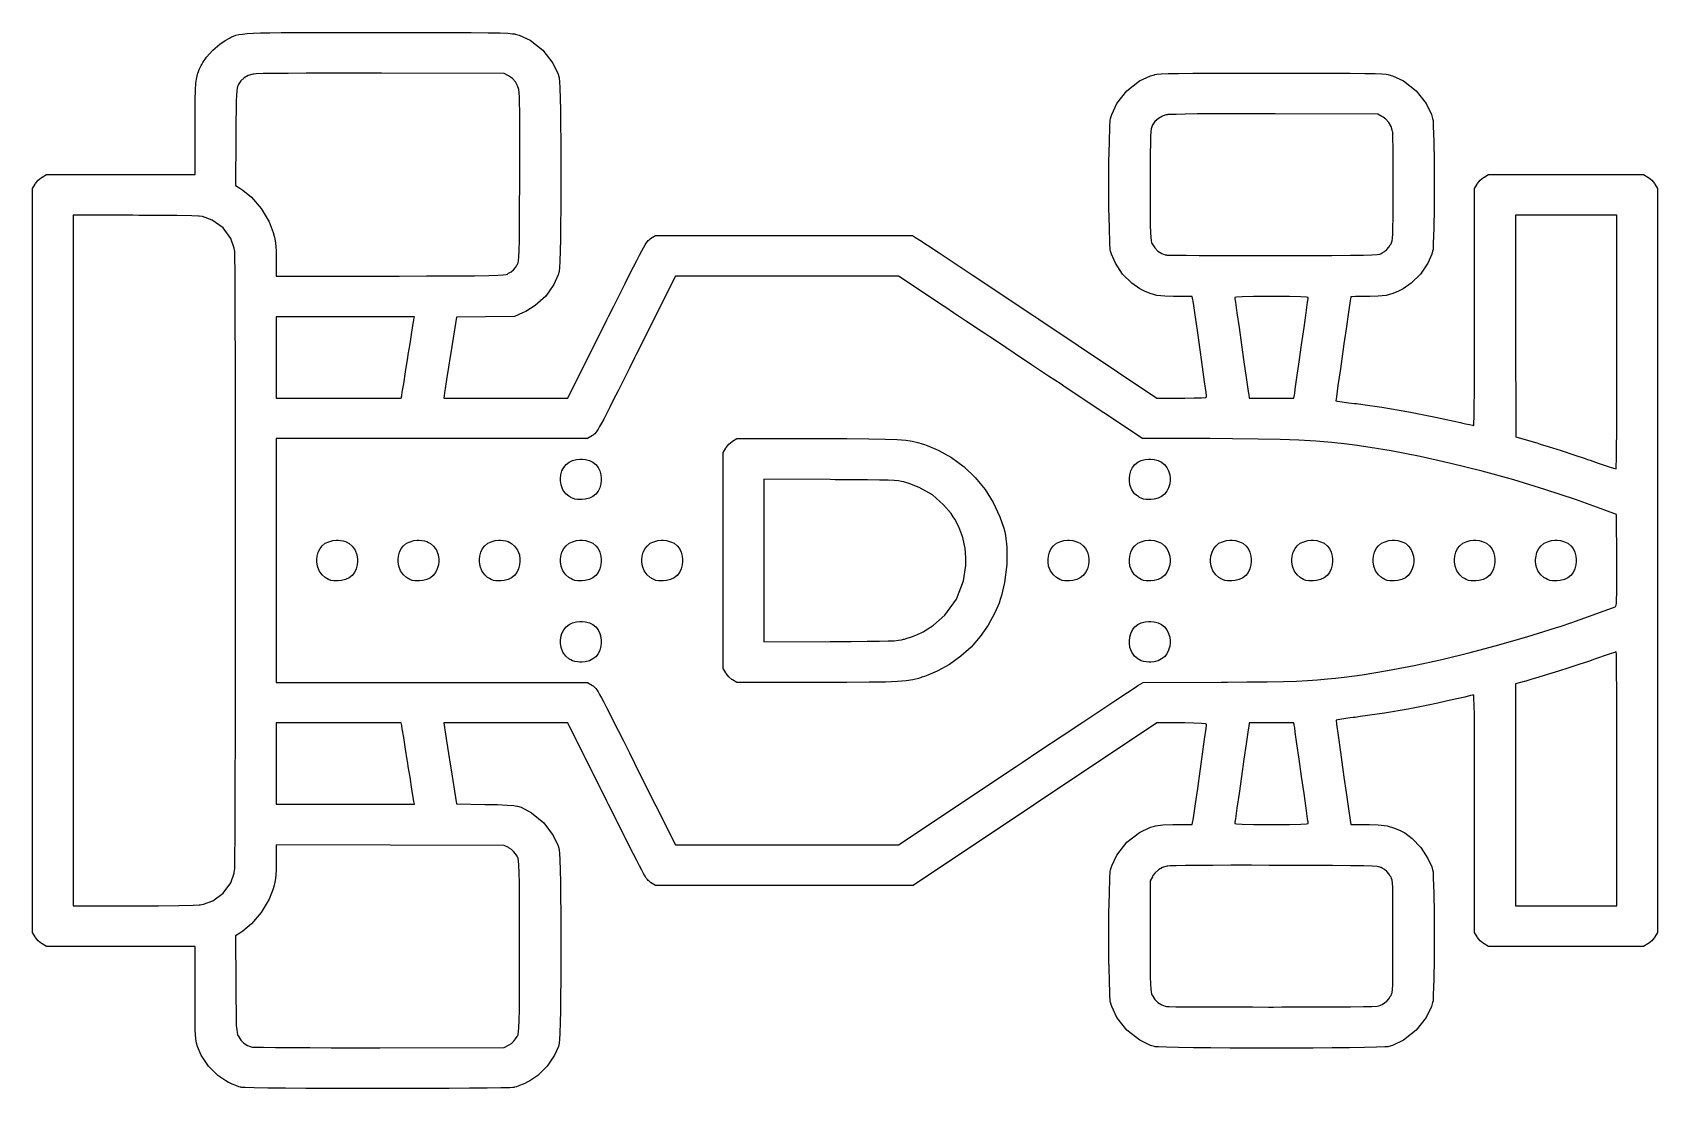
# Model space of a CAD drawing. Extents: x 0.9 to 14.7, y 3 to 12.
import ezdxf

# ---------------------------------------------------------------- set-up
doc = ezdxf.new("R2010")
doc.units = 0
doc.header["$MEASUREMENT"] = 0
doc.layers.get('0').update_dxf_attribs({"linetype": 'CONTINUOUS'})

msp = doc.modelspace()

# ---------------------------------------------------------------- linework, layer by layer
at = {"color": 0}
for points in [[(2.705, 2.99), (2.7, 2.991), (2.685, 2.996), (2.659, 3.006), (2.628, 3.019), (2.605, 3.029), (2.597, 3.033), (2.573, 3.045), (2.505, 3.092), (2.426, 3.17), (2.365, 3.263), (2.332, 3.339), (2.325, 3.365), (2.324, 3.37), (2.322, 3.384), (2.319, 3.407), (2.316, 3.438), (2.314, 3.48), (2.313, 3.535), (2.312, 3.605), (2.312, 3.694), (2.312, 3.776), (2.312, 3.804), (2.312, 4.189), (1.048, 4.189), (1.011, 4.211), (1.006, 4.214), (0.978, 4.237), (0.955, 4.265), (0.952, 4.27), (0.93, 4.307), (0.93, 10.634), (0.952, 10.671), (0.955, 10.676), (0.978, 10.704), (1.006, 10.727), (1.011, 10.73), (1.048, 10.752), (2.312, 10.752), (2.312, 11.137), (2.312, 11.173), (2.312, 11.279), (2.313, 11.389), (2.315, 11.471), (2.319, 11.532), (2.326, 11.578), (2.337, 11.616), (2.351, 11.651), (2.365, 11.679), (2.37, 11.689), (2.379, 11.705), (2.41, 11.75), (2.462, 11.81), (2.522, 11.863), (2.568, 11.894), (2.584, 11.902), (2.589, 11.905), (2.604, 11.913), (2.622, 11.923), (2.64, 11.931), (2.66, 11.938), (2.685, 11.943), (2.715, 11.948), (2.755, 11.952), (2.805, 11.955), (2.868, 11.957), (2.947, 11.959), (3.043, 11.96), (3.159, 11.96), (3.297, 11.961), (3.46, 11.961), (3.649, 11.961), (3.812, 11.961), (3.866, 11.961), (3.949, 11.961), (4.199, 11.961), (4.46, 11.96), (4.659, 11.96), (4.804, 11.959), (4.906, 11.957), (4.972, 11.954), (5.012, 11.951), (5.03, 11.949), (5.035, 11.947), (5.068, 11.939), (5.161, 11.895), (5.27, 11.81), (5.354, 11.701), (5.399, 11.608), (5.407, 11.576), (5.409, 11.569), (5.411, 11.546), (5.414, 11.486), (5.417, 11.402), (5.419, 11.297), (5.42, 11.175), (5.421, 11.041), (5.422, 10.899), (5.422, 10.752), (5.422, 10.605), (5.421, 10.463), (5.42, 10.329), (5.419, 10.207), (5.417, 10.102), (5.414, 10.018), (5.411, 9.958), (5.409, 9.935), (5.407, 9.928), (5.4, 9.899), (5.364, 9.817), (5.295, 9.719), (5.204, 9.638), (5.124, 9.589), (5.095, 9.577), (5.027, 9.547), (4.535, 9.539), (4.487, 9.236), (4.482, 9.206), (4.468, 9.116), (4.451, 9.011), (4.439, 8.933), (4.433, 8.899), (4.433, 8.893), (4.426, 8.852), (5.481, 8.852), (5.813, 9.517), (5.828, 9.546), (5.872, 9.634), (5.923, 9.737), (5.968, 9.826), (6.006, 9.902), (6.039, 9.967), (6.067, 10.021), (6.09, 10.066), (6.11, 10.103), (6.125, 10.131), (6.139, 10.154), (6.149, 10.17), (6.158, 10.183), (6.166, 10.192), (6.173, 10.198), (6.179, 10.203), (6.185, 10.207), (6.186, 10.208), (6.227, 10.234), (8.411, 10.234), (8.446, 10.213), (8.451, 10.21), (8.474, 10.195), (8.54, 10.152), (8.639, 10.087), (8.767, 10.002), (8.92, 9.9), (9.094, 9.784), (9.284, 9.657), (9.436, 9.556), (9.487, 9.522), (10.491, 8.852), (10.702, 8.852), (10.728, 8.852), (10.806, 8.853), (10.87, 8.855), (10.903, 8.858), (10.913, 8.862), (10.913, 8.863), (10.913, 8.873), (10.908, 8.9), (10.896, 8.99), (10.878, 9.117), (10.858, 9.262), (10.837, 9.408), (10.818, 9.54), (10.803, 9.638), (10.798, 9.675), (10.796, 9.687), (10.791, 9.716), (10.655, 9.716), (10.631, 9.716), (10.558, 9.718), (10.49, 9.725), (10.433, 9.741), (10.385, 9.762), (10.369, 9.769), (10.345, 9.781), (10.277, 9.828), (10.198, 9.906), (10.137, 9.999), (10.104, 10.075), (10.097, 10.101), (10.093, 10.117), (10.091, 10.169), (10.086, 10.3), (10.083, 10.472), (10.082, 10.666), (10.083, 10.859), (10.086, 11.032), (10.091, 11.162), (10.093, 11.214), (10.097, 11.23), (10.106, 11.263), (10.15, 11.356), (10.234, 11.465), (10.343, 11.549), (10.436, 11.593), (10.469, 11.602), (10.474, 11.603), (10.491, 11.606), (10.527, 11.609), (10.585, 11.611), (10.673, 11.613), (10.797, 11.614), (10.965, 11.615), (11.185, 11.615), (11.395, 11.615), (11.465, 11.615), (11.535, 11.615), (11.745, 11.615), (11.965, 11.615), (12.134, 11.614), (12.258, 11.613), (12.345, 11.611), (12.403, 11.609), (12.439, 11.606), (12.456, 11.603), (12.462, 11.602), (12.494, 11.593), (12.587, 11.549), (12.696, 11.465), (12.781, 11.356), (12.825, 11.263), (12.834, 11.23), (12.838, 11.214), (12.84, 11.163), (12.845, 11.033), (12.847, 10.86), (12.848, 10.666), (12.847, 10.471), (12.845, 10.298), (12.84, 10.168), (12.838, 10.117), (12.834, 10.101), (12.827, 10.075), (12.794, 9.999), (12.732, 9.906), (12.653, 9.828), (12.585, 9.781), (12.561, 9.769), (12.545, 9.762), (12.497, 9.741), (12.441, 9.725), (12.373, 9.718), (12.3, 9.716), (12.275, 9.716), (12.262, 9.716), (12.222, 9.716), (12.179, 9.715), (12.15, 9.714), (12.139, 9.713), (12.139, 9.713), (12.139, 9.713), (12.133, 9.678), (12.119, 9.582), (12.099, 9.442), (12.081, 9.314), (12.075, 9.271), (12.069, 9.228), (12.05, 9.1), (12.03, 8.959), (12.017, 8.864), (12.013, 8.829), (12.013, 8.829), (12.013, 8.828), (12.027, 8.826), (12.065, 8.821), (12.12, 8.813), (12.17, 8.807), (12.187, 8.805), (12.241, 8.798), (12.403, 8.774), (12.631, 8.735), (12.858, 8.691), (13.018, 8.657), (13.071, 8.644), (13.081, 8.642), (13.113, 8.634), (13.148, 8.626), (13.173, 8.621), (13.182, 8.619), (13.184, 8.619), (13.185, 8.619), (13.186, 8.638), (13.188, 8.694), (13.189, 8.784), (13.19, 8.903), (13.191, 9.051), (13.192, 9.222), (13.192, 9.415), (13.192, 9.574), (13.192, 9.627), (13.192, 10.634), (13.214, 10.671), (13.217, 10.676), (13.24, 10.704), (13.268, 10.727), (13.274, 10.73), (13.311, 10.752), (14.628, 10.752), (14.665, 10.73), (14.671, 10.727), (14.699, 10.704), (14.722, 10.676), (14.725, 10.671), (14.747, 10.634), (14.747, 4.307), (14.725, 4.27), (14.722, 4.265), (14.699, 4.237), (14.671, 4.214), (14.665, 4.211), (14.628, 4.189), (13.311, 4.189), (13.274, 4.211), (13.268, 4.214), (13.24, 4.237), (13.217, 4.265), (13.214, 4.27), (13.192, 4.307), (13.192, 5.319), (13.192, 5.393), (13.192, 5.616), (13.192, 5.849), (13.191, 6.026), (13.19, 6.155), (13.189, 6.242), (13.186, 6.296), (13.184, 6.322), (13.18, 6.328), (13.18, 6.328), (13.175, 6.326), (13.157, 6.322), (13.108, 6.31), (13.041, 6.295), (12.962, 6.277), (12.878, 6.259), (12.797, 6.242), (12.725, 6.227), (12.684, 6.218), (12.67, 6.216), (12.628, 6.208), (12.426, 6.173), (12.22, 6.143), (12.176, 6.137), (12.16, 6.135), (12.114, 6.129), (12.063, 6.122), (12.028, 6.117), (12.015, 6.114), (12.014, 6.114), (12.014, 6.113), (12.018, 6.078), (12.031, 5.982), (12.05, 5.841), (12.069, 5.713), (12.075, 5.67), (12.081, 5.627), (12.099, 5.499), (12.119, 5.358), (12.133, 5.263), (12.139, 5.227), (12.139, 5.227), (12.139, 5.227), (12.149, 5.226), (12.178, 5.226), (12.221, 5.225), (12.26, 5.225), (12.273, 5.225), (12.298, 5.225), (12.373, 5.223), (12.447, 5.214), (12.51, 5.196), (12.559, 5.175), (12.575, 5.166), (12.598, 5.155), (12.66, 5.108), (12.735, 5.03), (12.795, 4.938), (12.827, 4.865), (12.834, 4.84), (12.838, 4.824), (12.84, 4.773), (12.845, 4.642), (12.847, 4.47), (12.848, 4.275), (12.847, 4.081), (12.845, 3.908), (12.84, 3.778), (12.838, 3.727), (12.834, 3.711), (12.826, 3.678), (12.781, 3.586), (12.696, 3.477), (12.586, 3.391), (12.494, 3.347), (12.462, 3.338), (12.454, 3.336), (12.428, 3.335), (12.357, 3.332), (12.256, 3.329), (12.129, 3.327), (11.981, 3.326), (11.818, 3.324), (11.644, 3.324), (11.465, 3.324), (11.286, 3.324), (11.113, 3.324), (10.949, 3.326), (10.802, 3.327), (10.674, 3.329), (10.573, 3.332), (10.503, 3.335), (10.477, 3.336), (10.469, 3.338), (10.436, 3.347), (10.344, 3.391), (10.235, 3.477), (10.15, 3.586), (10.106, 3.678), (10.097, 3.711), (10.093, 3.727), (10.091, 3.779), (10.086, 3.909), (10.083, 4.082), (10.082, 4.275), (10.083, 4.469), (10.086, 4.641), (10.091, 4.772), (10.093, 4.824), (10.097, 4.84), (10.106, 4.873), (10.15, 4.966), (10.234, 5.075), (10.343, 5.159), (10.436, 5.203), (10.469, 5.211), (10.478, 5.214), (10.541, 5.222), (10.627, 5.225), (10.656, 5.225), (10.791, 5.225), (10.796, 5.253), (10.798, 5.265), (10.803, 5.302), (10.818, 5.401), (10.837, 5.532), (10.858, 5.679), (10.878, 5.824), (10.896, 5.951), (10.908, 6.041), (10.913, 6.068), (10.913, 6.078), (10.913, 6.079), (10.903, 6.083), (10.87, 6.086), (10.805, 6.088), (10.727, 6.089), (10.701, 6.089), (10.489, 6.089), (8.417, 4.707), (6.227, 4.707), (6.186, 4.733), (6.185, 4.734), (6.179, 4.738), (6.173, 4.743), (6.166, 4.749), (6.158, 4.758), (6.149, 4.77), (6.139, 4.787), (6.125, 4.81), (6.11, 4.838), (6.09, 4.875), (6.067, 4.92), (6.039, 4.974), (6.006, 5.039), (5.968, 5.115), (5.923, 5.204), (5.872, 5.307), (5.828, 5.395), (5.813, 5.424), (5.481, 6.089), (4.426, 6.089), (4.432, 6.052), (4.433, 6.047), (4.438, 6.013), (4.45, 5.936), (4.467, 5.831), (4.482, 5.739), (4.487, 5.709), (4.536, 5.402), (4.777, 5.397), (4.804, 5.397), (4.884, 5.395), (4.967, 5.391), (5.023, 5.387), (5.048, 5.383), (5.053, 5.382), (5.085, 5.372), (5.173, 5.325), (5.277, 5.239), (5.357, 5.133), (5.399, 5.044), (5.407, 5.013), (5.409, 5.006), (5.411, 4.983), (5.414, 4.923), (5.417, 4.839), (5.419, 4.734), (5.42, 4.612), (5.421, 4.478), (5.422, 4.336), (5.422, 4.189), (5.422, 4.042), (5.421, 3.9), (5.42, 3.766), (5.419, 3.644), (5.417, 3.539), (5.414, 3.455), (5.411, 3.395), (5.409, 3.372), (5.407, 3.365), (5.401, 3.339), (5.368, 3.263), (5.306, 3.171), (5.226, 3.092), (5.159, 3.045), (5.135, 3.034), (5.127, 3.03), (5.103, 3.019), (5.072, 3.006), (5.044, 2.995), (5.028, 2.991), (5.023, 2.99), (5.015, 2.988), (4.989, 2.987), (4.911, 2.986), (4.795, 2.984), (4.647, 2.983), (4.473, 2.982), (4.28, 2.981), (4.075, 2.981), (3.864, 2.981), (3.652, 2.981), (3.447, 2.981), (3.254, 2.982), (3.081, 2.983), (2.932, 2.984), (2.816, 2.986), (2.738, 2.988), (2.713, 2.988), (2.705, 2.99)], [(4.971, 9.909), (4.978, 9.913), (4.999, 9.925), (5.02, 9.942), (5.037, 9.962), (5.049, 9.981), (5.053, 9.988), (5.054, 9.991), (5.059, 10.001), (5.063, 10.019), (5.066, 10.052), (5.069, 10.107), (5.07, 10.192), (5.071, 10.318), (5.072, 10.491), (5.073, 10.663), (5.073, 10.72), (5.074, 10.796), (5.074, 11.023), (5.073, 11.251), (5.07, 11.4), (5.068, 11.458), (5.066, 11.466), (5.065, 11.476), (5.055, 11.506), (5.036, 11.541), (5.011, 11.569), (4.986, 11.587), (4.977, 11.592), (4.941, 11.611), (3.897, 11.614), (3.836, 11.614), (3.653, 11.614), (3.44, 11.614), (3.257, 11.614), (3.104, 11.613), (2.982, 11.612), (2.892, 11.611), (2.833, 11.609), (2.812, 11.608), (2.805, 11.607), (2.795, 11.605), (2.765, 11.595), (2.731, 11.576), (2.702, 11.549), (2.684, 11.524), (2.68, 11.515), (2.678, 11.512), (2.674, 11.503), (2.669, 11.488), (2.666, 11.465), (2.664, 11.429), (2.662, 11.377), (2.661, 11.303), (2.66, 11.203), (2.659, 11.104), (2.659, 11.071), (2.656, 10.661), (2.693, 10.638), (2.719, 10.621), (2.791, 10.56), (2.875, 10.463), (2.941, 10.35), (2.977, 10.26), (2.985, 10.23), (2.988, 10.22), (2.994, 10.19), (2.999, 10.148), (3.002, 10.095), (3.002, 10.043), (3.002, 10.025), (3.002, 9.888), (3.972, 9.89), (4.049, 9.89), (4.28, 9.891), (4.515, 9.892), (4.688, 9.893), (4.809, 9.895), (4.887, 9.897), (4.933, 9.9), (4.958, 9.904), (4.968, 9.907), (4.971, 9.909)], [(12.398, 10.082), (12.405, 10.086), (12.425, 10.098), (12.446, 10.115), (12.463, 10.135), (12.475, 10.154), (12.479, 10.16), (12.481, 10.163), (12.485, 10.173), (12.49, 10.188), (12.493, 10.212), (12.495, 10.249), (12.497, 10.304), (12.498, 10.383), (12.499, 10.491), (12.5, 10.597), (12.5, 10.633), (12.5, 10.68), (12.5, 10.823), (12.499, 10.97), (12.497, 11.07), (12.495, 11.112), (12.494, 11.12), (12.492, 11.13), (12.482, 11.161), (12.463, 11.195), (12.437, 11.224), (12.413, 11.242), (12.404, 11.247), (12.368, 11.266), (11.496, 11.268), (11.446, 11.269), (11.293, 11.269), (11.115, 11.269), (10.962, 11.269), (10.833, 11.268), (10.73, 11.267), (10.653, 11.265), (10.602, 11.264), (10.583, 11.263), (10.577, 11.261), (10.566, 11.26), (10.537, 11.25), (10.503, 11.231), (10.474, 11.204), (10.456, 11.179), (10.451, 11.17), (10.45, 11.167), (10.446, 11.158), (10.441, 11.142), (10.438, 11.117), (10.436, 11.078), (10.435, 11.018), (10.434, 10.934), (10.433, 10.818), (10.433, 10.704), (10.433, 10.666), (10.433, 10.629), (10.433, 10.518), (10.434, 10.404), (10.434, 10.32), (10.436, 10.26), (10.438, 10.219), (10.441, 10.193), (10.445, 10.176), (10.448, 10.168), (10.45, 10.165), (10.455, 10.155), (10.473, 10.129), (10.499, 10.102), (10.531, 10.082), (10.561, 10.071), (10.571, 10.069), (10.575, 10.068), (10.595, 10.068), (10.651, 10.067), (10.738, 10.066), (10.85, 10.065), (10.984, 10.064), (11.137, 10.064), (11.304, 10.064), (11.438, 10.064), (11.483, 10.064), (11.553, 10.064), (11.764, 10.064), (11.979, 10.065), (12.137, 10.066), (12.247, 10.068), (12.319, 10.07), (12.362, 10.073), (12.385, 10.077), (12.395, 10.08), (12.398, 10.082)], [(2.355, 4.543), (2.383, 4.547), (2.464, 4.578), (2.552, 4.642), (2.615, 4.731), (2.644, 4.813), (2.648, 4.841), (2.649, 4.846), (2.649, 4.863), (2.65, 4.912), (2.651, 4.987), (2.652, 5.085), (2.653, 5.206), (2.653, 5.347), (2.654, 5.507), (2.654, 5.683), (2.655, 5.874), (2.655, 6.077), (2.656, 6.292), (2.656, 6.516), (2.656, 6.747), (2.656, 6.984), (2.657, 7.224), (2.657, 7.467), (2.657, 7.709), (2.657, 7.95), (2.656, 8.187), (2.656, 8.418), (2.656, 8.642), (2.656, 8.857), (2.655, 9.061), (2.655, 9.252), (2.654, 9.429), (2.654, 9.589), (2.653, 9.73), (2.653, 9.852), (2.652, 9.951), (2.651, 10.027), (2.65, 10.077), (2.65, 10.094), (2.649, 10.099), (2.646, 10.127), (2.616, 10.21), (2.551, 10.3), (2.459, 10.365), (2.376, 10.395), (2.348, 10.399), (2.34, 10.4), (2.285, 10.401), (2.158, 10.404), (1.985, 10.405), (1.834, 10.406), (1.783, 10.407), (1.275, 10.407), (1.275, 4.534), (1.787, 4.534), (1.841, 4.534), (2, 4.535), (2.173, 4.537), (2.295, 4.54), (2.346, 4.542), (2.355, 4.543)], [(14.401, 9.327), (14.401, 10.407), (13.538, 10.407), (13.539, 9.464), (13.542, 8.522), (13.728, 8.468), (13.75, 8.461), (13.818, 8.44), (13.929, 8.405), (14.044, 8.367), (14.124, 8.341), (14.151, 8.331), (14.174, 8.323), (14.243, 8.3), (14.32, 8.273), (14.374, 8.256), (14.394, 8.249), (14.395, 8.249), (14.395, 8.249), (14.396, 8.27), (14.398, 8.333), (14.399, 8.433), (14.4, 8.565), (14.4, 8.725), (14.401, 8.908), (14.401, 9.11), (14.401, 9.273), (14.401, 9.327)], [(9.294, 5.72), (9.345, 5.754), (9.496, 5.855), (9.686, 5.981), (9.86, 6.096), (10.013, 6.198), (10.141, 6.283), (10.24, 6.349), (10.306, 6.392), (10.329, 6.407), (10.334, 6.41), (10.373, 6.433), (11.038, 6.437), (11.092, 6.437), (11.254, 6.438), (11.427, 6.44), (11.566, 6.443), (11.677, 6.446), (11.771, 6.45), (11.856, 6.456), (11.94, 6.464), (12.008, 6.471), (12.031, 6.473), (12.082, 6.479), (12.235, 6.499), (12.451, 6.535), (12.678, 6.578), (12.913, 6.629), (13.154, 6.688), (13.398, 6.753), (13.643, 6.824), (13.827, 6.881), (13.888, 6.901), (13.92, 6.911), (14.017, 6.944), (14.161, 6.995), (14.293, 7.042), (14.364, 7.069), (14.387, 7.078), (14.388, 7.078), (14.391, 7.081), (14.395, 7.091), (14.397, 7.109), (14.399, 7.141), (14.4, 7.189), (14.4, 7.258), (14.4, 7.351), (14.4, 7.442), (14.4, 7.472), (14.397, 7.862), (14.298, 7.899), (14.236, 7.922), (14.049, 7.989), (13.79, 8.075), (13.524, 8.156), (13.256, 8.23), (12.99, 8.297), (12.73, 8.355), (12.481, 8.404), (12.305, 8.433), (12.247, 8.441), (12.212, 8.446), (12.109, 8.459), (11.977, 8.474), (11.842, 8.485), (11.698, 8.494), (11.537, 8.5), (11.352, 8.504), (11.134, 8.506), (10.941, 8.507), (10.876, 8.507), (10.369, 8.507), (9.711, 8.945), (9.675, 8.969), (9.57, 9.039), (9.425, 9.136), (9.278, 9.234), (9.134, 9.33), (8.997, 9.421), (8.871, 9.504), (8.762, 9.577), (8.695, 9.621), (8.673, 9.636), (8.293, 9.888), (6.396, 9.888), (6.064, 9.223), (6.049, 9.194), (6.005, 9.106), (5.954, 9.004), (5.909, 8.915), (5.871, 8.839), (5.838, 8.774), (5.81, 8.719), (5.787, 8.674), (5.767, 8.638), (5.752, 8.609), (5.739, 8.587), (5.728, 8.57), (5.719, 8.558), (5.711, 8.549), (5.704, 8.542), (5.698, 8.537), (5.692, 8.534), (5.691, 8.533), (5.65, 8.507), (3.002, 8.507), (3.002, 6.434), (5.65, 6.434), (5.691, 6.408), (5.692, 6.407), (5.698, 6.404), (5.704, 6.399), (5.711, 6.392), (5.719, 6.383), (5.728, 6.371), (5.739, 6.354), (5.752, 6.332), (5.767, 6.303), (5.787, 6.267), (5.81, 6.222), (5.838, 6.167), (5.871, 6.102), (5.909, 6.026), (5.954, 5.937), (6.005, 5.835), (6.049, 5.747), (6.064, 5.717), (6.396, 5.053), (8.293, 5.053), (9.294, 5.72)], [(11.66, 8.88), (11.662, 8.892), (11.667, 8.929), (11.681, 9.028), (11.7, 9.159), (11.721, 9.306), (11.742, 9.451), (11.759, 9.577), (11.771, 9.668), (11.776, 9.695), (11.776, 9.704), (11.776, 9.706), (11.763, 9.71), (11.715, 9.713), (11.619, 9.715), (11.504, 9.716), (11.465, 9.716), (11.427, 9.716), (11.311, 9.715), (11.216, 9.713), (11.168, 9.71), (11.154, 9.706), (11.154, 9.704), (11.154, 9.695), (11.159, 9.668), (11.171, 9.577), (11.189, 9.451), (11.209, 9.306), (11.23, 9.159), (11.249, 9.028), (11.263, 8.929), (11.269, 8.892), (11.271, 8.88), (11.276, 8.852), (11.654, 8.852), (11.66, 8.88)], [(4.069, 8.871), (4.07, 8.874), (4.074, 8.903), (4.086, 8.974), (4.102, 9.074), (4.116, 9.164), (4.121, 9.193), (4.125, 9.223), (4.14, 9.312), (4.156, 9.413), (4.168, 9.486), (4.173, 9.516), (4.173, 9.519), (4.179, 9.543), (3.002, 9.543), (3.002, 8.852), (4.065, 8.852), (4.069, 8.871)], [(6.882, 6.457), (6.877, 6.46), (6.85, 6.483), (6.827, 6.51), (6.824, 6.515), (6.802, 6.552), (6.802, 8.388), (6.824, 8.426), (6.827, 8.431), (6.85, 8.459), (6.878, 8.482), (6.883, 8.485), (6.92, 8.507), (7.607, 8.507), (7.668, 8.507), (7.853, 8.507), (8.041, 8.506), (8.18, 8.504), (8.282, 8.5), (8.355, 8.495), (8.41, 8.486), (8.457, 8.475), (8.494, 8.463), (8.507, 8.459), (8.538, 8.449), (8.63, 8.41), (8.745, 8.346), (8.851, 8.268), (8.946, 8.177), (9.029, 8.075), (9.099, 7.964), (9.155, 7.843), (9.188, 7.747), (9.196, 7.715), (9.204, 7.683), (9.215, 7.585), (9.214, 7.437), (9.195, 7.283), (9.17, 7.173), (9.158, 7.138), (9.148, 7.109), (9.113, 7.026), (9.056, 6.921), (8.988, 6.824), (8.91, 6.735), (8.822, 6.656), (8.727, 6.587), (8.623, 6.53), (8.542, 6.495), (8.514, 6.485), (8.501, 6.481), (8.463, 6.468), (8.415, 6.456), (8.359, 6.447), (8.286, 6.441), (8.184, 6.437), (8.044, 6.435), (7.855, 6.434), (7.668, 6.434), (7.606, 6.434), (6.919, 6.434), (6.882, 6.457)], [(5.501, 8.011), (5.491, 8.017), (5.466, 8.038), (5.44, 8.073), (5.425, 8.114), (5.42, 8.149), (5.42, 8.161), (5.42, 8.171), (5.423, 8.199), (5.432, 8.233), (5.447, 8.263), (5.467, 8.288), (5.492, 8.307), (5.521, 8.322), (5.555, 8.331), (5.584, 8.334), (5.593, 8.334), (5.603, 8.334), (5.631, 8.331), (5.665, 8.322), (5.694, 8.307), (5.719, 8.288), (5.739, 8.263), (5.754, 8.233), (5.763, 8.199), (5.766, 8.171), (5.766, 8.161), (5.766, 8.152), (5.763, 8.123), (5.754, 8.09), (5.739, 8.06), (5.719, 8.035), (5.694, 8.015), (5.665, 8.001), (5.63, 7.992), (5.602, 7.989), (5.592, 7.989), (5.585, 7.989), (5.563, 7.99), (5.541, 7.993), (5.521, 8), (5.506, 8.008), (5.501, 8.011)], [(10.337, 8.011), (10.327, 8.017), (10.301, 8.038), (10.276, 8.073), (10.261, 8.114), (10.256, 8.149), (10.256, 8.161), (10.256, 8.171), (10.259, 8.199), (10.268, 8.233), (10.283, 8.263), (10.303, 8.288), (10.328, 8.307), (10.357, 8.322), (10.391, 8.331), (10.419, 8.334), (10.429, 8.334), (10.438, 8.334), (10.467, 8.331), (10.501, 8.322), (10.53, 8.307), (10.555, 8.288), (10.575, 8.263), (10.59, 8.233), (10.599, 8.199), (10.602, 8.171), (10.602, 8.161), (10.602, 8.152), (10.599, 8.123), (10.59, 8.09), (10.575, 8.06), (10.555, 8.035), (10.53, 8.015), (10.5, 8.001), (10.466, 7.992), (10.438, 7.989), (10.428, 7.989), (10.421, 7.989), (10.399, 7.99), (10.376, 7.993), (10.357, 8), (10.341, 8.008), (10.337, 8.011)], [(8.344, 6.803), (8.359, 6.807), (8.404, 6.821), (8.456, 6.841), (8.504, 6.865), (8.544, 6.889), (8.557, 6.897), (8.592, 6.92), (8.688, 7.007), (8.785, 7.142), (8.845, 7.299), (8.866, 7.428), (8.866, 7.47), (8.866, 7.496), (8.86, 7.573), (8.84, 7.667), (8.807, 7.756), (8.771, 7.822), (8.757, 7.843), (8.74, 7.87), (8.677, 7.945), (8.581, 8.028), (8.47, 8.093), (8.376, 8.129), (8.344, 8.137), (8.338, 8.139), (8.32, 8.143), (8.293, 8.147), (8.257, 8.151), (8.205, 8.153), (8.131, 8.155), (8.029, 8.156), (7.891, 8.158), (7.756, 8.158), (7.711, 8.159), (7.148, 8.163), (7.148, 6.779), (7.711, 6.782), (7.756, 6.782), (7.891, 6.783), (8.028, 6.784), (8.131, 6.785), (8.205, 6.787), (8.256, 6.789), (8.292, 6.793), (8.319, 6.797), (8.337, 6.801), (8.344, 6.803)], [(3.428, 7.32), (3.419, 7.326), (3.393, 7.348), (3.368, 7.382), (3.353, 7.423), (3.348, 7.459), (3.348, 7.47), (3.348, 7.48), (3.351, 7.508), (3.36, 7.542), (3.375, 7.572), (3.394, 7.597), (3.419, 7.617), (3.449, 7.631), (3.483, 7.64), (3.511, 7.643), (3.521, 7.643), (3.528, 7.643), (3.549, 7.642), (3.572, 7.639), (3.592, 7.632), (3.607, 7.625), (3.612, 7.622), (3.622, 7.616), (3.648, 7.594), (3.673, 7.56), (3.688, 7.519), (3.693, 7.483), (3.693, 7.47), (3.693, 7.461), (3.69, 7.433), (3.681, 7.399), (3.667, 7.369), (3.647, 7.344), (3.622, 7.324), (3.592, 7.31), (3.558, 7.301), (3.529, 7.298), (3.52, 7.298), (3.513, 7.298), (3.491, 7.299), (3.468, 7.302), (3.448, 7.309), (3.433, 7.317), (3.428, 7.32)], [(4.119, 7.32), (4.11, 7.326), (4.084, 7.348), (4.059, 7.382), (4.044, 7.423), (4.039, 7.459), (4.039, 7.47), (4.039, 7.48), (4.042, 7.508), (4.051, 7.542), (4.065, 7.572), (4.085, 7.597), (4.11, 7.617), (4.14, 7.631), (4.173, 7.64), (4.202, 7.643), (4.211, 7.643), (4.219, 7.643), (4.24, 7.642), (4.263, 7.639), (4.283, 7.632), (4.298, 7.625), (4.303, 7.622), (4.313, 7.616), (4.339, 7.594), (4.364, 7.56), (4.379, 7.519), (4.384, 7.483), (4.384, 7.47), (4.384, 7.461), (4.381, 7.433), (4.372, 7.399), (4.357, 7.369), (4.338, 7.344), (4.313, 7.324), (4.283, 7.31), (4.249, 7.301), (4.22, 7.298), (4.211, 7.298), (4.203, 7.298), (4.182, 7.299), (4.159, 7.302), (4.139, 7.309), (4.124, 7.317), (4.119, 7.32)], [(4.81, 7.32), (4.8, 7.326), (4.775, 7.348), (4.75, 7.382), (4.735, 7.423), (4.73, 7.459), (4.73, 7.47), (4.73, 7.48), (4.733, 7.508), (4.742, 7.542), (4.756, 7.572), (4.776, 7.597), (4.801, 7.617), (4.83, 7.631), (4.864, 7.64), (4.893, 7.643), (4.902, 7.643), (4.909, 7.643), (4.931, 7.642), (4.954, 7.639), (4.974, 7.632), (4.989, 7.625), (4.994, 7.622), (5.003, 7.616), (5.029, 7.594), (5.055, 7.56), (5.07, 7.519), (5.075, 7.483), (5.075, 7.47), (5.075, 7.461), (5.072, 7.433), (5.063, 7.399), (5.048, 7.369), (5.028, 7.344), (5.003, 7.324), (4.974, 7.31), (4.94, 7.301), (4.911, 7.298), (4.901, 7.298), (4.894, 7.298), (4.873, 7.299), (4.85, 7.302), (4.83, 7.309), (4.815, 7.317), (4.81, 7.32)], [(5.501, 7.32), (5.491, 7.326), (5.466, 7.348), (5.44, 7.382), (5.425, 7.423), (5.42, 7.459), (5.42, 7.47), (5.42, 7.48), (5.423, 7.508), (5.432, 7.542), (5.447, 7.572), (5.467, 7.597), (5.492, 7.617), (5.521, 7.631), (5.555, 7.64), (5.584, 7.643), (5.593, 7.643), (5.603, 7.643), (5.631, 7.64), (5.665, 7.631), (5.694, 7.617), (5.719, 7.597), (5.739, 7.572), (5.754, 7.542), (5.763, 7.508), (5.766, 7.48), (5.766, 7.47), (5.766, 7.461), (5.763, 7.433), (5.754, 7.399), (5.739, 7.369), (5.719, 7.344), (5.694, 7.324), (5.665, 7.31), (5.63, 7.301), (5.602, 7.298), (5.592, 7.298), (5.585, 7.298), (5.563, 7.299), (5.541, 7.302), (5.521, 7.309), (5.506, 7.317), (5.501, 7.32)], [(6.192, 7.32), (6.182, 7.326), (6.156, 7.348), (6.131, 7.382), (6.116, 7.423), (6.111, 7.459), (6.111, 7.47), (6.111, 7.48), (6.114, 7.508), (6.123, 7.542), (6.138, 7.572), (6.158, 7.597), (6.183, 7.617), (6.212, 7.631), (6.246, 7.64), (6.274, 7.643), (6.284, 7.643), (6.293, 7.643), (6.322, 7.64), (6.356, 7.631), (6.385, 7.617), (6.41, 7.597), (6.43, 7.572), (6.445, 7.542), (6.454, 7.508), (6.457, 7.48), (6.457, 7.47), (6.457, 7.461), (6.454, 7.433), (6.445, 7.399), (6.43, 7.369), (6.41, 7.344), (6.385, 7.324), (6.355, 7.31), (6.321, 7.301), (6.293, 7.298), (6.283, 7.298), (6.276, 7.298), (6.254, 7.299), (6.231, 7.302), (6.212, 7.309), (6.196, 7.317), (6.192, 7.32)], [(9.646, 7.32), (9.636, 7.326), (9.611, 7.348), (9.586, 7.382), (9.57, 7.423), (9.565, 7.459), (9.565, 7.47), (9.565, 7.48), (9.569, 7.508), (9.577, 7.542), (9.592, 7.572), (9.612, 7.597), (9.637, 7.617), (9.666, 7.631), (9.7, 7.64), (9.729, 7.643), (9.738, 7.643), (9.748, 7.643), (9.776, 7.64), (9.81, 7.631), (9.839, 7.617), (9.864, 7.597), (9.884, 7.572), (9.899, 7.542), (9.908, 7.508), (9.911, 7.48), (9.911, 7.47), (9.911, 7.461), (9.908, 7.433), (9.899, 7.399), (9.884, 7.369), (9.864, 7.344), (9.839, 7.324), (9.81, 7.31), (9.775, 7.301), (9.747, 7.298), (9.737, 7.298), (9.73, 7.298), (9.708, 7.299), (9.686, 7.302), (9.666, 7.309), (9.651, 7.317), (9.646, 7.32)], [(10.337, 7.32), (10.327, 7.326), (10.301, 7.348), (10.276, 7.382), (10.261, 7.423), (10.256, 7.459), (10.256, 7.47), (10.256, 7.48), (10.259, 7.508), (10.268, 7.542), (10.283, 7.572), (10.303, 7.597), (10.328, 7.617), (10.357, 7.631), (10.391, 7.64), (10.419, 7.643), (10.429, 7.643), (10.438, 7.643), (10.467, 7.64), (10.501, 7.631), (10.53, 7.617), (10.555, 7.597), (10.575, 7.572), (10.59, 7.542), (10.599, 7.508), (10.602, 7.48), (10.602, 7.47), (10.602, 7.461), (10.599, 7.433), (10.59, 7.399), (10.575, 7.369), (10.555, 7.344), (10.53, 7.324), (10.5, 7.31), (10.466, 7.301), (10.438, 7.298), (10.428, 7.298), (10.421, 7.298), (10.399, 7.299), (10.376, 7.302), (10.357, 7.309), (10.341, 7.317), (10.337, 7.32)], [(11.027, 7.32), (11.018, 7.326), (10.992, 7.348), (10.967, 7.382), (10.952, 7.423), (10.947, 7.459), (10.947, 7.47), (10.947, 7.48), (10.95, 7.508), (10.959, 7.542), (10.974, 7.572), (10.994, 7.597), (11.018, 7.617), (11.048, 7.631), (11.082, 7.64), (11.11, 7.643), (11.12, 7.643), (11.129, 7.643), (11.158, 7.64), (11.192, 7.631), (11.221, 7.617), (11.246, 7.597), (11.266, 7.572), (11.281, 7.542), (11.289, 7.508), (11.293, 7.48), (11.293, 7.47), (11.293, 7.461), (11.289, 7.433), (11.28, 7.399), (11.266, 7.369), (11.246, 7.344), (11.221, 7.324), (11.191, 7.31), (11.157, 7.301), (11.128, 7.298), (11.119, 7.298), (11.112, 7.298), (11.09, 7.299), (11.067, 7.302), (11.048, 7.309), (11.032, 7.317), (11.027, 7.32)], [(11.718, 7.32), (11.709, 7.326), (11.683, 7.348), (11.658, 7.382), (11.643, 7.423), (11.638, 7.459), (11.638, 7.47), (11.638, 7.48), (11.641, 7.508), (11.65, 7.542), (11.665, 7.572), (11.684, 7.597), (11.709, 7.617), (11.739, 7.631), (11.773, 7.64), (11.801, 7.643), (11.811, 7.643), (11.82, 7.643), (11.849, 7.64), (11.882, 7.631), (11.912, 7.617), (11.937, 7.597), (11.957, 7.572), (11.971, 7.542), (11.98, 7.508), (11.983, 7.48), (11.983, 7.47), (11.983, 7.461), (11.98, 7.433), (11.971, 7.399), (11.957, 7.369), (11.937, 7.344), (11.912, 7.324), (11.882, 7.31), (11.848, 7.301), (11.819, 7.298), (11.81, 7.298), (11.803, 7.298), (11.781, 7.299), (11.758, 7.302), (11.738, 7.309), (11.723, 7.317), (11.718, 7.32)], [(12.409, 7.32), (12.4, 7.326), (12.374, 7.348), (12.349, 7.382), (12.334, 7.423), (12.329, 7.459), (12.329, 7.47), (12.329, 7.48), (12.332, 7.508), (12.341, 7.542), (12.355, 7.572), (12.375, 7.597), (12.4, 7.617), (12.43, 7.631), (12.463, 7.64), (12.492, 7.643), (12.501, 7.643), (12.511, 7.643), (12.539, 7.64), (12.573, 7.631), (12.603, 7.617), (12.628, 7.597), (12.647, 7.572), (12.662, 7.542), (12.671, 7.508), (12.674, 7.48), (12.674, 7.47), (12.674, 7.461), (12.671, 7.433), (12.662, 7.399), (12.647, 7.369), (12.628, 7.344), (12.603, 7.324), (12.573, 7.31), (12.539, 7.301), (12.51, 7.298), (12.501, 7.298), (12.493, 7.298), (12.472, 7.299), (12.449, 7.302), (12.429, 7.309), (12.414, 7.317), (12.409, 7.32)], [(13.1, 7.32), (13.09, 7.326), (13.065, 7.348), (13.04, 7.382), (13.025, 7.423), (13.02, 7.459), (13.02, 7.47), (13.02, 7.48), (13.023, 7.508), (13.032, 7.542), (13.046, 7.572), (13.066, 7.597), (13.091, 7.617), (13.12, 7.631), (13.154, 7.64), (13.183, 7.643), (13.192, 7.643), (13.202, 7.643), (13.23, 7.64), (13.264, 7.631), (13.294, 7.617), (13.319, 7.597), (13.338, 7.572), (13.353, 7.542), (13.362, 7.508), (13.365, 7.48), (13.365, 7.47), (13.365, 7.461), (13.362, 7.433), (13.353, 7.399), (13.338, 7.369), (13.318, 7.344), (13.293, 7.324), (13.264, 7.31), (13.23, 7.301), (13.201, 7.298), (13.192, 7.298), (13.184, 7.298), (13.163, 7.299), (13.14, 7.302), (13.12, 7.309), (13.105, 7.317), (13.1, 7.32)], [(13.791, 7.32), (13.781, 7.326), (13.756, 7.348), (13.73, 7.382), (13.715, 7.423), (13.71, 7.459), (13.71, 7.47), (13.71, 7.48), (13.714, 7.508), (13.722, 7.542), (13.737, 7.572), (13.757, 7.597), (13.782, 7.617), (13.811, 7.631), (13.845, 7.64), (13.874, 7.643), (13.883, 7.643), (13.893, 7.643), (13.921, 7.64), (13.955, 7.631), (13.984, 7.617), (14.009, 7.597), (14.029, 7.572), (14.044, 7.542), (14.053, 7.508), (14.056, 7.48), (14.056, 7.47), (14.056, 7.461), (14.053, 7.433), (14.044, 7.399), (14.029, 7.369), (14.009, 7.344), (13.984, 7.324), (13.955, 7.31), (13.92, 7.301), (13.892, 7.298), (13.882, 7.298), (13.875, 7.298), (13.853, 7.299), (13.831, 7.302), (13.811, 7.309), (13.796, 7.317), (13.791, 7.32)], [(5.501, 6.629), (5.491, 6.635), (5.466, 6.657), (5.44, 6.691), (5.425, 6.732), (5.42, 6.768), (5.42, 6.78), (5.42, 6.789), (5.423, 6.818), (5.432, 6.851), (5.447, 6.881), (5.467, 6.906), (5.492, 6.926), (5.521, 6.94), (5.555, 6.949), (5.584, 6.952), (5.593, 6.952), (5.603, 6.952), (5.631, 6.949), (5.665, 6.94), (5.694, 6.926), (5.719, 6.906), (5.739, 6.881), (5.754, 6.851), (5.763, 6.818), (5.766, 6.789), (5.766, 6.78), (5.766, 6.77), (5.763, 6.742), (5.754, 6.708), (5.739, 6.678), (5.719, 6.653), (5.694, 6.634), (5.665, 6.619), (5.63, 6.61), (5.602, 6.607), (5.592, 6.607), (5.585, 6.607), (5.563, 6.608), (5.541, 6.611), (5.521, 6.618), (5.506, 6.626), (5.501, 6.629)], [(10.337, 6.629), (10.327, 6.635), (10.301, 6.657), (10.276, 6.691), (10.261, 6.732), (10.256, 6.768), (10.256, 6.78), (10.256, 6.789), (10.259, 6.818), (10.268, 6.851), (10.283, 6.881), (10.303, 6.906), (10.328, 6.926), (10.357, 6.94), (10.391, 6.949), (10.419, 6.952), (10.429, 6.952), (10.438, 6.952), (10.467, 6.949), (10.501, 6.94), (10.53, 6.926), (10.555, 6.906), (10.575, 6.881), (10.59, 6.851), (10.599, 6.818), (10.602, 6.789), (10.602, 6.78), (10.602, 6.77), (10.599, 6.742), (10.59, 6.708), (10.575, 6.678), (10.555, 6.653), (10.53, 6.634), (10.5, 6.619), (10.466, 6.61), (10.438, 6.607), (10.428, 6.607), (10.421, 6.607), (10.399, 6.608), (10.376, 6.611), (10.357, 6.618), (10.341, 6.626), (10.337, 6.629)], [(14.401, 5.614), (14.401, 5.668), (14.401, 5.831), (14.401, 6.033), (14.4, 6.216), (14.4, 6.376), (14.399, 6.508), (14.398, 6.608), (14.397, 6.671), (14.396, 6.693), (14.396, 6.693), (14.392, 6.693), (14.381, 6.689), (14.345, 6.677), (14.292, 6.659), (14.245, 6.643), (14.229, 6.637), (14.212, 6.631), (14.159, 6.613), (14.079, 6.587), (13.993, 6.559), (13.905, 6.531), (13.819, 6.504), (13.739, 6.479), (13.669, 6.458), (13.628, 6.446), (13.614, 6.442), (13.538, 6.421), (13.538, 4.534), (14.401, 4.534), (14.401, 5.614)], [(4.173, 5.421), (4.173, 5.425), (4.168, 5.455), (4.156, 5.527), (4.14, 5.628), (4.125, 5.718), (4.121, 5.748), (4.116, 5.777), (4.102, 5.866), (4.086, 5.967), (4.074, 6.038), (4.07, 6.066), (4.069, 6.069), (4.065, 6.089), (3.002, 6.089), (3.002, 5.398), (4.179, 5.398), (4.173, 5.421)], [(11.776, 5.236), (11.776, 5.246), (11.771, 5.273), (11.759, 5.364), (11.742, 5.49), (11.721, 5.635), (11.7, 5.782), (11.681, 5.913), (11.667, 6.012), (11.662, 6.048), (11.66, 6.06), (11.654, 6.089), (11.276, 6.089), (11.271, 6.06), (11.269, 6.048), (11.263, 6.012), (11.249, 5.913), (11.23, 5.782), (11.209, 5.635), (11.189, 5.49), (11.171, 5.364), (11.159, 5.273), (11.154, 5.246), (11.154, 5.236), (11.154, 5.235), (11.168, 5.231), (11.216, 5.228), (11.311, 5.226), (11.427, 5.225), (11.465, 5.225), (11.504, 5.225), (11.619, 5.226), (11.715, 5.228), (11.763, 5.231), (11.776, 5.235), (11.776, 5.236)], [(4.976, 3.348), (4.982, 3.352), (5.002, 3.364), (5.021, 3.381), (5.038, 3.402), (5.051, 3.422), (5.054, 3.429), (5.056, 3.432), (5.059, 3.441), (5.063, 3.462), (5.066, 3.499), (5.068, 3.559), (5.07, 3.65), (5.07, 3.781), (5.071, 3.958), (5.071, 4.131), (5.071, 4.189), (5.071, 4.247), (5.071, 4.42), (5.07, 4.597), (5.07, 4.728), (5.068, 4.819), (5.066, 4.879), (5.063, 4.916), (5.059, 4.937), (5.056, 4.946), (5.054, 4.949), (5.051, 4.956), (5.038, 4.976), (5.021, 4.997), (5.002, 5.014), (4.982, 5.026), (4.976, 5.03), (4.941, 5.048), (3.972, 5.051), (3.002, 5.053), (3.002, 4.916), (3.002, 4.898), (3.002, 4.846), (2.999, 4.793), (2.994, 4.751), (2.988, 4.721), (2.985, 4.711), (2.977, 4.68), (2.941, 4.591), (2.875, 4.478), (2.791, 4.381), (2.719, 4.32), (2.693, 4.303), (2.656, 4.28), (2.659, 3.869), (2.659, 3.838), (2.66, 3.742), (2.661, 3.644), (2.662, 3.57), (2.663, 3.517), (2.666, 3.48), (2.669, 3.456), (2.673, 3.441), (2.676, 3.432), (2.678, 3.429), (2.683, 3.42), (2.701, 3.393), (2.727, 3.366), (2.759, 3.347), (2.789, 3.336), (2.8, 3.333), (2.803, 3.332), (2.826, 3.332), (2.893, 3.331), (2.995, 3.33), (3.129, 3.329), (3.288, 3.329), (3.47, 3.328), (3.67, 3.328), (3.83, 3.328), (3.883, 3.328), (4.941, 3.33), (4.976, 3.348)], [(12.398, 3.692), (12.405, 3.695), (12.425, 3.708), (12.446, 3.724), (12.463, 3.744), (12.475, 3.764), (12.479, 3.77), (12.481, 3.773), (12.485, 3.782), (12.49, 3.798), (12.493, 3.822), (12.495, 3.861), (12.496, 3.92), (12.497, 4.005), (12.497, 4.122), (12.497, 4.237), (12.497, 4.275), (12.497, 4.314), (12.497, 4.429), (12.497, 4.546), (12.496, 4.63), (12.495, 4.69), (12.493, 4.728), (12.49, 4.753), (12.485, 4.768), (12.481, 4.778), (12.479, 4.781), (12.475, 4.787), (12.463, 4.806), (12.446, 4.826), (12.425, 4.843), (12.405, 4.855), (12.398, 4.859), (12.395, 4.861), (12.385, 4.864), (12.362, 4.868), (12.32, 4.871), (12.249, 4.873), (12.14, 4.875), (11.984, 4.876), (11.773, 4.877), (11.565, 4.878), (11.496, 4.878), (11.446, 4.878), (11.296, 4.879), (11.118, 4.879), (10.965, 4.878), (10.836, 4.878), (10.733, 4.876), (10.655, 4.875), (10.603, 4.873), (10.584, 4.872), (10.578, 4.871), (10.567, 4.869), (10.538, 4.86), (10.504, 4.841), (10.475, 4.815), (10.457, 4.791), (10.452, 4.782), (10.433, 4.746), (10.433, 4.275), (10.433, 4.238), (10.433, 4.128), (10.434, 4.014), (10.434, 3.93), (10.436, 3.869), (10.438, 3.829), (10.441, 3.803), (10.445, 3.786), (10.448, 3.777), (10.45, 3.774), (10.455, 3.765), (10.473, 3.739), (10.499, 3.712), (10.531, 3.692), (10.561, 3.681), (10.571, 3.679), (10.575, 3.678), (10.595, 3.677), (10.651, 3.676), (10.738, 3.675), (10.85, 3.675), (10.984, 3.674), (11.137, 3.674), (11.304, 3.674), (11.438, 3.673), (11.483, 3.673), (11.553, 3.674), (11.764, 3.674), (11.979, 3.675), (12.137, 3.676), (12.247, 3.677), (12.319, 3.679), (12.362, 3.682), (12.385, 3.686), (12.395, 3.69), (12.398, 3.692)]]:
    msp.add_lwpolyline(points, close=True, dxfattribs=at)

doc.saveas('drawing.dxf')
